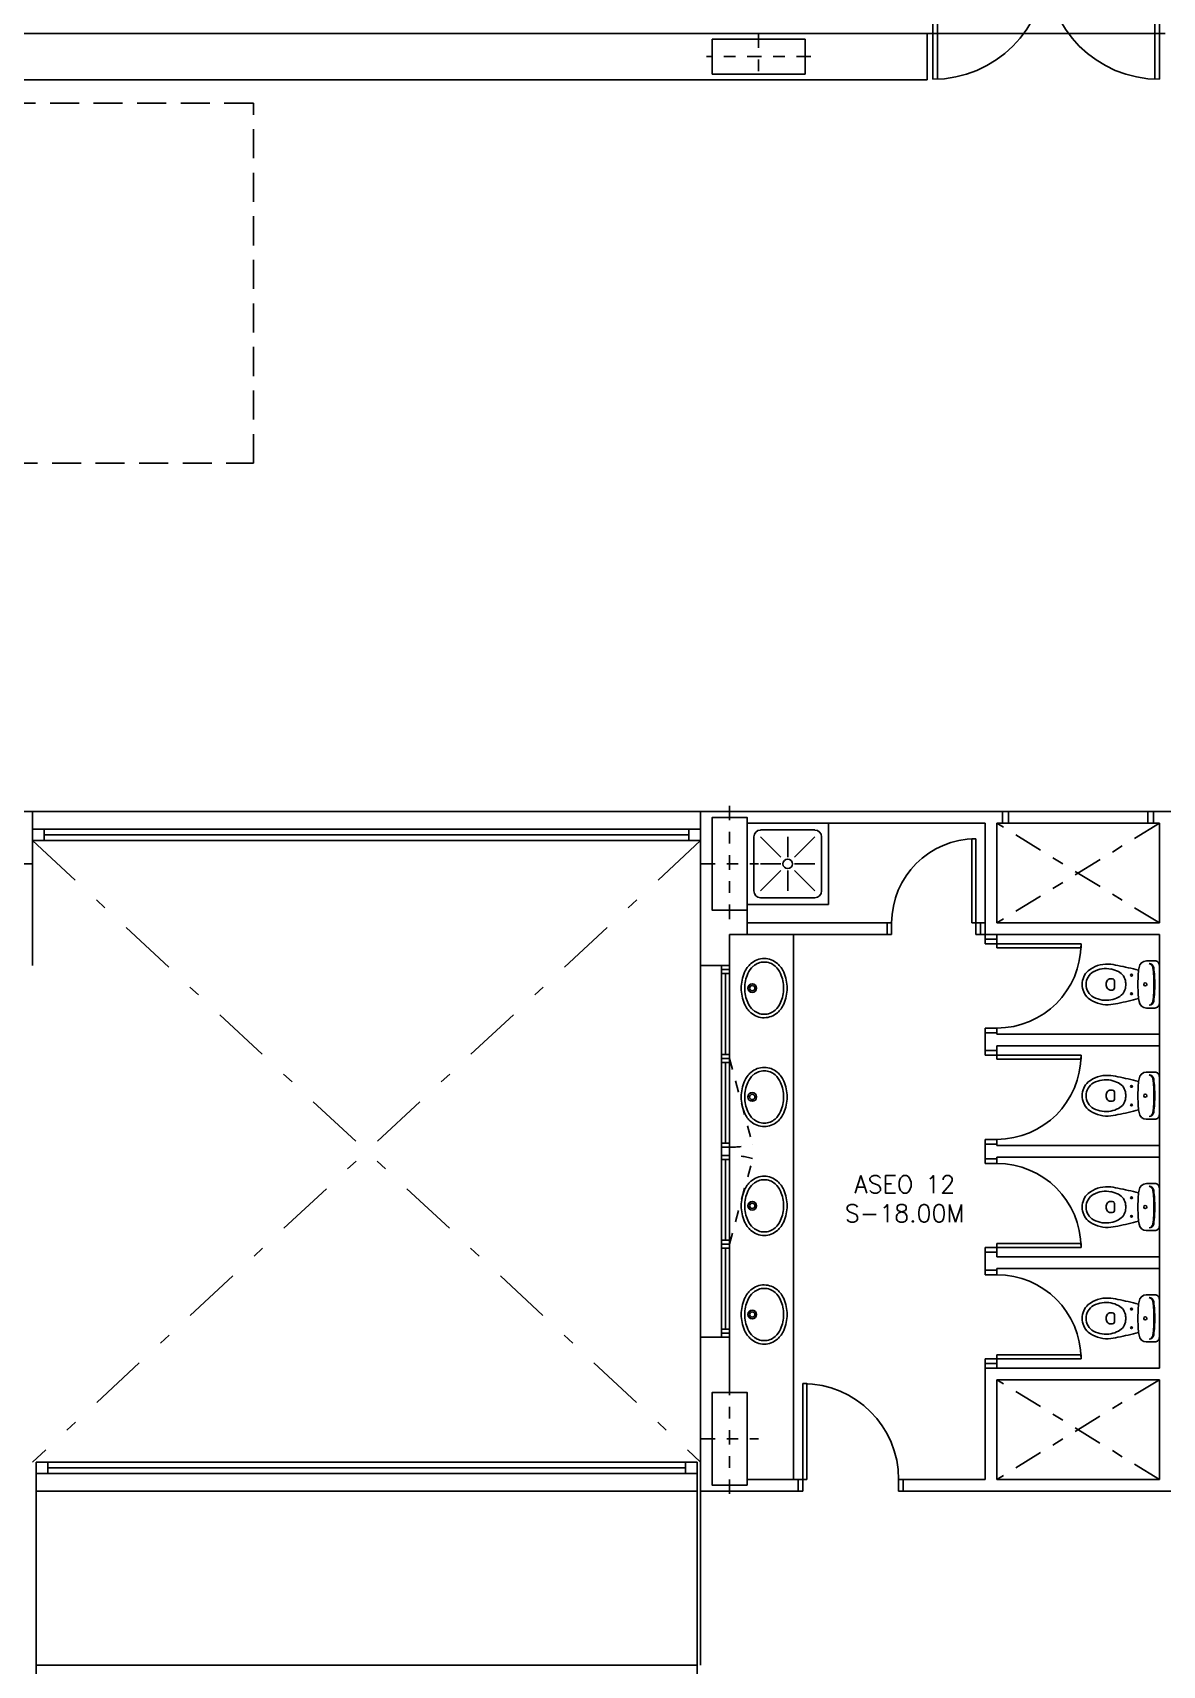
# Model space of a CAD drawing. Header units: millimetres. Extents: x -97 to -13, y 102 to 221.
# Drawn here: x -51.44 to -41.72, y 149.52 to 163.58 of the extents above; entities that cross this region are included whole.
import ezdxf

# ---------------------------------------------------------------- set-up
doc = ezdxf.new("R2010")
doc.units = ezdxf.units.MM
doc.header["$MEASUREMENT"] = 0
doc.linetypes.add('TRAZO_Y_PUNTO', pattern=[1, 0.5, -0.25, 0, -0.25])
doc.linetypes.add('TRAZOS', pattern=[0.75, 0.5, -0.25])
doc.layers.get('0').update_dxf_attribs({"linetype": 'CONTINUOUS'})
for name, color, linetype in [('1-PILARES', 1, 'CONTINUOUS'), ('2-SUPERFICIES', 7, 'CONTINUOUS'), ('5-SANITARIOS', 135, 'CONTINUOUS')]:
    doc.layers.add(name, color=color, linetype=linetype)
doc.styles.add('RPOMANS', font='romans.shx')

# ---------------------------------------------------------------- blocks, each defined once
blk = doc.blocks.new('P-82-IZ')
at = {"color": 24}
for p, q in [((0.08, 0.825), (0.08, -0.1)), ((0.08, 0.825), (0.115, 0.825)), ((0.115, 0.825), (0.115, 0)), ((0.04, 0), (0.115, 0)), ((0.945, 0), (0.905, 0)), ((0.905, 0), (0.905, -0.1)), ((0.04, -0.1), (0.08, -0.1)), ((0.945, -0.1), (0.905, -0.1))]:
    blk.add_line(p, q, dxfattribs=at)
at = {"color": 54}
for p, q in [((0.04, 0), (0.04, -0.1)), ((0.945, 0), (0.945, -0.1))]:
    blk.add_line(p, q, dxfattribs=at)
at = {"color": 24}
blk.add_arc((0.08, 0), 0.825, 0, 90, dxfattribs=at)
blk = doc.blocks.new('P-72-DE')
at = {"color": 24}
for p, q in [((-0.115, 0.725), (-0.115, 0)), ((-0.08, 0.725), (-0.115, 0.725)), ((-0.08, 0.725), (-0.08, -0.1)), ((-0.845, 0), (-0.805, 0)), ((-0.805, 0), (-0.805, -0.1)), ((-0.04, 0), (-0.115, 0)), ((-0.845, -0.1), (-0.805, -0.1)), ((-0.04, -0.1), (-0.08, -0.1))]:
    blk.add_line(p, q, dxfattribs=at)
at = {"color": 54}
for p, q in [((-0.845, 0), (-0.845, -0.1)), ((-0.04, 0), (-0.04, -0.1))]:
    blk.add_line(p, q, dxfattribs=at)
at = {"color": 24}
blk.add_arc((-0.08, 0), 0.725, 90, 180, dxfattribs=at)
blk = doc.blocks.new('A$C6450139C')
at = {"color": 24, "linetype": 'Continuous'}
for p, q in [((0, 1.075), (0.05, 1.075)), ((0.05, 0), (0.05, 1.075)), ((2, 0), (2, 1.075)), ((2.05, 1.075), (2, 1.075)), ((0, 0.975), (0.09, 0.975)), ((0.09, 0), (0.09, 0.975)), ((2.05, 0.975), (1.96, 0.975)), ((1.96, 0), (1.96, 0.975))]:
    blk.add_line(p, q, dxfattribs=at)
for centre, start, end in [((0.05, 0.975), 270, 360), ((2, 0.975), 180, 270)]:
    blk.add_arc(centre, 0.975, start, end, dxfattribs=at)
blk = doc.blocks.new('VI-IN')
for p, q in [((0, -0.04), (-0.011, -0.04)), ((0, -0.04), (0.011, -0.04)), ((-0.048, -0.423), (-0.048, -0.403)), ((0.048, -0.423), (0.048, -0.403))]:
    blk.add_line(p, q)
blk.add_lwpolyline([(-0.163, -0.358, -0.0164), (-0.122, -0.18, -0.014244), (-0.146, -0.175, -0.379899), (-0.203, -0.112), (-0.203, -0.04, -0.414214), (-0.163, 0), (0, 0), (0.163, 0, -0.414214), (0.203, -0.04), (0.203, -0.112, -0.379899), (0.146, -0.175, -0.014244), (0.122, -0.18, -0.0164), (0.163, -0.358, -0.034533), (0.175, -0.44, -0.180901), (0.118, -0.613, -0.210568), (0, -0.665, -0.210568), (-0.118, -0.613, -0.180901), (-0.175, -0.44, -0.034533)], format="xyb", close=True)
for centre, radius in [((0, -0.122), 0.0135), ((0, -0.122), 0.0135), ((-0.08, -0.24), 0.0075), ((0.08, -0.24), 0.0075)]:
    blk.add_circle(centre, radius)
for centre, radius, start, end in [((-0.139, -0.089), 0.04, 96.2719, 180), ((-0.14, -0.096), 0.04, 96.2141, 169.7572), ((0, -1.201), 1.154, 90.0008, 97.203), ((0, -1.197), 1.157, 90.0008, 97.1409), ((0, -1.197), 1.157, 82.8591, 89.9992), ((0, -1.201), 1.154, 82.797, 89.9992), ((0.139, -0.089), 0.04, 0, 83.7281), ((0.14, -0.096), 0.04, 10.2428, 83.7859), ((0, 1.219), 1.404, 264.9986, 270), ((0, 1.219), 1.404, 270, 275.0014), ((0.079, -0.461), 0.216, 168.3805, 209.1161), ((0.112, -0.468), 0.25, 152.5973, 168.3805), ((-0.007, -0.406), 0.116, 96.2419, 152.5973), ((-0.033, -0.403), 0.015, 96.6492, 180), ((0, -0.686), 0.3, 90, 96.6492), ((0, -0.47), 0.18, 90, 96.2419), ((0, -0.47), 0.18, 83.7581, 90), ((0, -0.686), 0.3, 83.3508, 90), ((0.007, -0.406), 0.116, 27.4027, 83.7581), ((0.033, -0.403), 0.015, 0, 83.3508), ((-0.112, -0.468), 0.25, 11.6195, 27.4027), ((-0.079, -0.461), 0.216, 330.8839, 11.6195), ((-0.018, -0.423), 0.03, 180, 233.1301), ((0, -0.399), 0.06, 233.1301, 270), ((0, -0.399), 0.06, 270, 306.8699), ((0.018, -0.423), 0.03, 306.8699, 0), ((0, -0.505), 0.126, 209.1161, 270), ((0, -0.505), 0.126, 270, 330.8839)]:
    blk.add_arc(centre, radius, start, end)
blk = doc.blocks.new('LA-NS')
blk.add_lwpolyline([(-0.137, -0.366, 0.103892), (0, -0.395, 0.106771), (0.137, -0.366, 0.109867), (0.212, -0.311, 0.181711), (0.255, -0.198, 0.181711), (0.212, -0.084, 0.109867), (0.137, -0.029, 0.100419), (0, 0, 0.103892), (-0.137, -0.029, 0.141959), (-0.212, -0.084, 0.181711), (-0.255, -0.198, 0.172214), (-0.212, -0.311, 0.109867), (-0.137, -0.366)], format="xyb", close=True)
for radius in [0.0375, 0.023]:
    blk.add_circle((0, -0.095), radius)
for centre, radius, start, end in [((-0.083, -0.198), 0.142, 138.8044, 180), ((-0.05, -0.226), 0.186, 113.7252, 138.8044), ((0, -0.34), 0.31, 90, 113.7252), ((0, -0.34), 0.31, 66.2748, 90), ((0.05, -0.226), 0.186, 41.1956, 66.2748), ((0.083, -0.198), 0.142, 0, 41.1956), ((-0.083, -0.198), 0.142, 180, 221.1956), ((0.083, -0.198), 0.142, 318.8044, 0), ((-0.05, -0.169), 0.186, 221.1956, 246.2748), ((0, -0.055), 0.31, 246.2748, 270), ((0, -0.055), 0.31, 270, 293.7252), ((0.05, -0.169), 0.186, 293.7252, 318.8044)]:
    blk.add_arc(centre, radius, start, end)
blk = doc.blocks.new('DUCHA')
at = {"color": 135, "linetype": 'Continuous'}
for p, q in [((0, 0.7), (0.7, 0.7)), ((0, 0), (0, 0.7)), ((0.058, 0.117), (0.058, 0.583)), ((0.117, 0.642), (0.583, 0.642)), ((0.117, 0.583), (0.292, 0.408)), ((0.35, 0.583), (0.35, 0.408)), ((0.583, 0.583), (0.408, 0.408)), ((0.642, 0.583), (0.642, 0.117)), ((0.7, 0.7), (0.7, 0)), ((0.117, 0.35), (0.292, 0.35)), ((0.117, 0.117), (0.292, 0.292)), ((0.35, 0.117), (0.35, 0.292)), ((0.583, 0.35), (0.408, 0.35)), ((0.583, 0.117), (0.408, 0.292)), ((0.7, 0), (0, 0)), ((0.583, 0.058), (0.117, 0.058))]:
    blk.add_line(p, q, dxfattribs=at)
blk.add_circle((0.35, 0.35), 0.0408, dxfattribs=at)
for centre, start, end in [((0.117, 0.583), 90, 180), ((0.583, 0.583), 0, 90), ((0.117, 0.117), 180, 270), ((0.583, 0.117), 270, 0)]:
    blk.add_arc(centre, 0.0583, start, end, dxfattribs=at)

msp = doc.modelspace()

# ---------------------------------------------------------------- linework, layer by layer
at = {"color": 54, "linetype": 'Continuous'}
for p, q in [((-43.741, 163.571), (-52.391, 163.571)), ((-43.741, 163.171), (-43.741, 163.571)), ((-52.391, 163.171), (-43.741, 163.171)), ((-51.881, 156.871), (-51.441, 156.871)), ((-51.441, 155.546), (-51.441, 156.871)), ((-43.091, 156.871), (-45.691, 156.871)), ((-45.691, 155.546), (-45.691, 156.871)), ((-43.241, 156.771), (-45.291, 156.771)), ((-45.291, 156.771), (-45.291, 155.812)), ((-43.241, 156.771), (-43.241, 155.812)), ((-43.141, 156.771), (-43.141, 155.912)), ((-43.141, 156.771), (-43.091, 156.771)), ((-43.091, 156.871), (-43.091, 156.771)), ((-41.551, 156.871), (-41.791, 156.871)), ((-41.791, 156.871), (-41.791, 156.771)), ((-41.791, 156.771), (-41.741, 156.771)), ((-41.741, 155.912), (-41.741, 156.771)), ((-43.141, 155.912), (-41.741, 155.912)), ((-45.441, 155.812), (-45.441, 155.546)), ((-45.441, 155.812), (-45.291, 155.812)), ((-43.241, 155.812), (-41.741, 155.812)), ((-41.741, 152.079), (-41.741, 155.812)), ((-45.691, 151.021), (-45.691, 152.346)), ((-45.441, 152.346), (-45.441, 151.871)), ((-43.241, 152.079), (-41.741, 152.079)), ((-43.241, 152.079), (-43.241, 151.121)), ((-43.141, 151.979), (-41.741, 151.979)), ((-43.141, 151.979), (-43.141, 151.121)), ((-41.741, 151.121), (-41.741, 151.979)), ((-44.851, 151.121), (-45.291, 151.121)), ((-43.241, 151.121), (-43.946, 151.121)), ((-41.741, 151.121), (-43.141, 151.121)), ((-45.691, 151.021), (-44.851, 151.021)), ((-43.946, 151.021), (-41.591, 151.021))]:
    msp.add_line(p, q, dxfattribs=at)
at = {"color": 24, "linetype": 'Continuous'}
for p, q in [((-43.741, 163.571), (-41.691, 163.571)), ((-51.441, 156.871), (-45.691, 156.871)), ((-43.091, 156.871), (-41.791, 156.871)), ((-43.091, 156.771), (-41.791, 156.771)), ((-43.041, 156.871), (-43.041, 156.771)), ((-41.841, 156.871), (-41.841, 156.771)), ((-51.441, 156.721), (-45.691, 156.721)), ((-51.441, 156.621), (-45.691, 156.621)), ((-51.341, 156.721), (-51.341, 156.621)), ((-51.341, 156.671), (-45.791, 156.671)), ((-45.791, 156.721), (-45.791, 156.621)), ((-45.291, 155.912), (-44.086, 155.912)), ((-43.281, 155.912), (-43.241, 155.912)), ((-45.291, 155.812), (-44.086, 155.812)), ((-43.281, 155.812), (-43.241, 155.812)), ((-43.241, 155.812), (-43.241, 155.772)), ((-43.141, 155.812), (-43.141, 155.772)), ((-43.241, 154.967), (-43.241, 154.814)), ((-43.141, 154.967), (-43.141, 154.954)), ((-43.141, 154.954), (-41.741, 154.954)), ((-43.141, 154.854), (-41.741, 154.854)), ((-43.141, 154.854), (-43.141, 154.814)), ((-43.241, 154.009), (-43.241, 153.882)), ((-43.141, 154.009), (-43.141, 153.996)), ((-43.141, 153.996), (-41.741, 153.996)), ((-43.141, 153.896), (-41.741, 153.896)), ((-43.141, 153.896), (-43.141, 153.882)), ((-43.241, 153.077), (-43.241, 152.924)), ((-43.141, 153.077), (-43.141, 153.037)), ((-43.141, 153.037), (-41.741, 153.037)), ((-43.141, 152.937), (-41.741, 152.937)), ((-43.141, 152.937), (-43.141, 152.924)), ((-43.241, 152.119), (-43.241, 152.079)), ((-43.141, 152.119), (-43.141, 152.079)), ((-51.411, 151.271), (-51.411, 149.271)), ((-51.411, 151.271), (-45.721, 151.271)), ((-51.311, 151.171), (-51.311, 151.271)), ((-45.821, 151.171), (-45.821, 151.271)), ((-45.721, 151.271), (-45.721, 149.271)), ((-51.411, 151.171), (-45.721, 151.171)), ((-51.311, 151.221), (-45.821, 151.221)), ((-51.411, 151.021), (-45.721, 151.021)), ((-45.691, 151.021), (-45.691, 149.521)), ((-51.411, 149.521), (-45.721, 149.521))]:
    msp.add_line(p, q, dxfattribs=at)
at = {"color": 104, "linetype": 'TRAZO_Y_PUNTO', "ltscale": 0.5}
for p, q in [((-41.741, 155.912), (-43.141, 156.771)), ((-41.741, 156.771), (-43.141, 155.912)), ((-41.741, 151.121), (-43.141, 151.979)), ((-41.741, 151.979), (-43.141, 151.121))]:
    msp.add_line(p, q, dxfattribs=at)
at = {"color": 104, "linetype": 'TRAZO_Y_PUNTO'}
for p, q in [((-51.441, 156.621), (-45.691, 151.271)), ((-45.691, 156.621), (-51.441, 151.271))]:
    msp.add_line(p, q, dxfattribs=at)
at = {"color": 54}
for p, q in [((-45.691, 155.546), (-45.441, 155.546)), ((-45.691, 152.346), (-45.441, 152.346))]:
    msp.add_line(p, q, dxfattribs=at)
at = {"color": 24}
for p, q in [((-45.691, 152.346), (-45.691, 155.546)), ((-45.511, 152.346), (-45.511, 155.546)), ((-45.511, 155.511), (-45.441, 155.511)), ((-45.511, 155.476), (-45.441, 155.476)), ((-45.476, 155.476), (-45.476, 154.781)), ((-45.441, 152.346), (-45.441, 155.546)), ((-45.511, 154.781), (-45.441, 154.781)), ((-45.511, 154.746), (-45.441, 154.746)), ((-45.511, 154.711), (-45.441, 154.711)), ((-45.476, 154.711), (-45.476, 154.016)), ((-45.511, 154.016), (-45.441, 154.016)), ((-45.511, 153.981), (-45.441, 153.981)), ((-45.511, 153.911), (-45.441, 153.911)), ((-45.511, 153.876), (-45.441, 153.876)), ((-45.476, 153.181), (-45.476, 153.876)), ((-45.511, 153.181), (-45.441, 153.181)), ((-45.511, 153.146), (-45.441, 153.146)), ((-45.511, 153.111), (-45.441, 153.111)), ((-45.476, 152.416), (-45.476, 153.111)), ((-45.511, 152.416), (-45.441, 152.416)), ((-45.511, 152.381), (-45.441, 152.381))]:
    msp.add_line(p, q, dxfattribs=at)
at = {"color": 24, "linetype": 'TRAZOS', "ltscale": 0.1}
for p, q in [((-45.441, 154.746), (-45.243, 154.007)), ((-45.441, 153.146), (-45.243, 153.884))]:
    msp.add_line(p, q, dxfattribs=at)
at = {"color": 24, "linetype": 'TRAZOS', "ltscale": 0.5}
msp.add_lwpolyline([(-52.399, 159.871), (-49.541, 159.871), (-49.541, 162.971), (-52.155, 162.971)], dxfattribs=at)
at = {"color": 24, "linetype": 'TRAZOS', "ltscale": 0.1}
for centre, start, end in [((-45.441, 154.746), 270, 285.0223), ((-45.441, 153.146), 74.9777, 90)]:
    msp.add_arc(centre, 0.765, start, end, dxfattribs=at)
at = {"layer": '1-PILARES', "linetype": 'TRAZO_Y_PUNTO', "ltscale": 0.25}
for p, q in [((-45.191, 163.571), (-45.191, 163.171)), ((-44.741, 163.371), (-45.641, 163.371)), ((-45.441, 156.921), (-45.441, 155.921)), ((-51.441, 156.421), (-51.941, 156.421)), ((-45.691, 156.421), (-45.191, 156.421)), ((-45.441, 151.971), (-45.441, 150.971)), ((-45.691, 151.471), (-45.191, 151.471))]:
    msp.add_line(p, q, dxfattribs=at)
at = {"layer": '1-PILARES', "linetype": 'Continuous'}
for points in [[(-45.591, 163.221), (-44.791, 163.221), (-44.791, 163.521), (-45.591, 163.521)], [(-45.291, 156.021), (-45.291, 156.821), (-45.591, 156.821), (-45.591, 156.021)], [(-45.291, 151.071), (-45.291, 151.871), (-45.591, 151.871), (-45.591, 151.071)]]:
    msp.add_lwpolyline(points, close=True, dxfattribs=at)
at = {"layer": '5-SANITARIOS', "linetype": 'Continuous'}
msp.add_line((-44.891, 155.812), (-44.891, 151.121), dxfattribs=at)
msp.add_line((-44.891, 155.812), (-44.891, 151.121), dxfattribs=at)

# ---------------------------------------------------------------- block references
at = {"linetype": 'Continuous'}
for name, p in [('A$C6450139C', (-43.741, 163.176)), ('P-72-DE', (-43.241, 155.912))]:
    msp.add_blockref(name, p, dxfattribs=at)
at = {"color": 4, "linetype": 'Continuous', "xscale": -1, "rotation": 270}
for p in [(-43.141, 155.812), (-43.141, 154.854)]:
    msp.add_blockref('P-72-DE', p, dxfattribs=at)
at = {"color": 4, "linetype": 'Continuous', "rotation": 270}
for p in [(-43.141, 153.037), (-43.141, 152.079)]:
    msp.add_blockref('P-72-DE', p, dxfattribs=at)
at = {"color": 4, "linetype": 'Continuous'}
msp.add_blockref('P-82-IZ', (-44.891, 151.121), dxfattribs=at)
at = {"layer": '5-SANITARIOS', "linetype": 'Continuous', "xscale": -1}
for name, p, rotation in [('DUCHA', (-45.291, 156.771), 180), ('VI-IN', (-41.741, 155.383), 270), ('VI-IN', (-41.741, 154.425), 270), ('LA-NS', (-45.341, 153.477), 90.00000000000664), ('VI-IN', (-41.741, 153.466), 270), ('LA-NS', (-45.341, 152.541), 90.00000000000664), ('VI-IN', (-41.741, 152.508), 270)]:
    msp.add_blockref(name, p, dxfattribs=dict(at, rotation=rotation))
at = {"layer": '5-SANITARIOS', "linetype": 'Continuous', "rotation": 89.99999999999336}
for p in [(-45.341, 155.351), (-45.341, 154.414)]:
    msp.add_blockref('LA-NS', p, dxfattribs=at)

# ---------------------------------------------------------------- texts
at = {"layer": '2-SUPERFICIES', "linetype": 'Continuous', "insert": (-43.934, 153.537), "char_height": 0.15, "attachment_point": 5, "style": 'RPOMANS'}
msp.add_mtext('ASEO 12\\PS-18.00M', dxfattribs=at)

doc.saveas('drawing.dxf')
